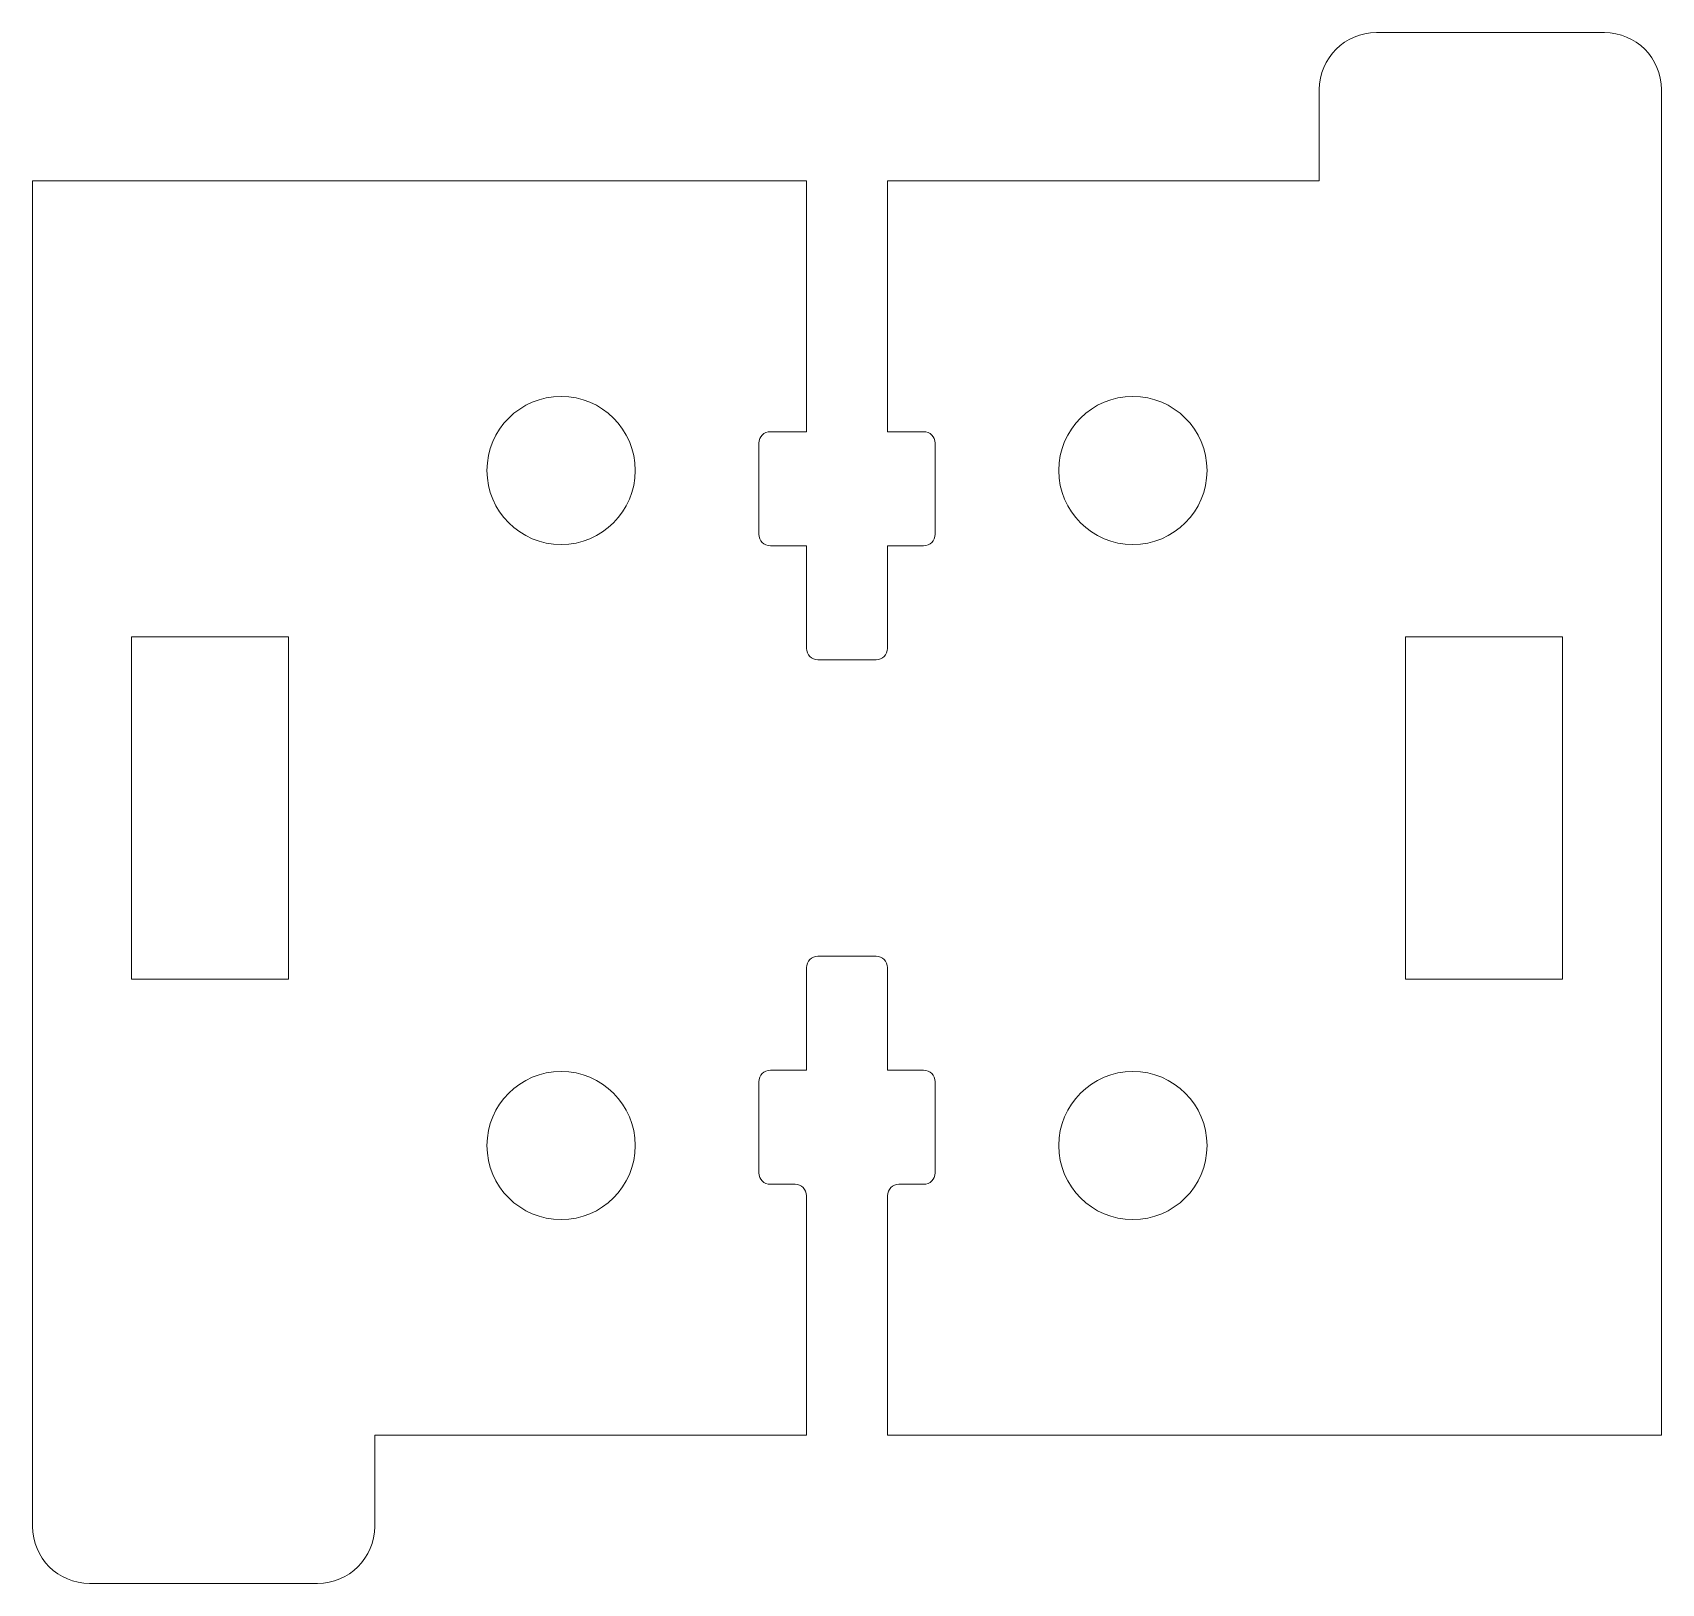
# Model space of a CAD drawing. Header units: millimetres. Extents: x 0 to 71.4, y -6.5 to 61.5.
import ezdxf

# ---------------------------------------------------------------- set-up
doc = ezdxf.new("R2010")
doc.units = ezdxf.units.MM

msp = doc.modelspace()

# ---------------------------------------------------------------- linework, layer by layer
at = {"color": 7, "linetype": 'Continuous', "lineweight": 15}
for p, q in [((68.92, 61.5), (58.92, 61.5)), ((56.42, 59), (56.42, 55)), ((71.42, 0), (71.42, 59)), ((0, 55), (0, -4)), ((33.935, 55), (0, 55)), ((33.935, 44), (33.935, 55)), ((37.485, 55), (37.485, 44)), ((56.42, 55), (37.485, 55)), ((32.35, 44), (33.935, 44)), ((37.485, 44), (39.07, 44)), ((31.85, 39.5), (31.85, 43.5)), ((39.57, 43.5), (39.57, 39.5)), ((33.935, 39), (32.35, 39)), ((33.935, 34.5), (33.935, 39)), ((37.485, 39), (37.485, 34.5)), ((39.07, 39), (37.485, 39)), ((4.34, 20), (4.34, 35)), ((4.34, 35), (11.22, 35)), ((11.22, 35), (11.22, 20)), ((60.2, 35), (67.08, 35)), ((60.2, 20), (60.2, 35)), ((67.08, 35), (67.08, 20)), ((36.985, 34), (34.435, 34)), ((34.435, 21), (36.985, 21)), ((11.22, 20), (4.34, 20)), ((33.935, 16), (33.935, 20.5)), ((37.485, 20.5), (37.485, 16)), ((67.08, 20), (60.2, 20)), ((32.35, 16), (33.935, 16)), ((37.485, 16), (39.07, 16)), ((31.85, 11.5), (31.85, 15.5)), ((39.57, 15.5), (39.57, 11.5)), ((33.435, 11), (32.35, 11)), ((39.07, 11), (37.985, 11)), ((33.935, 0), (33.935, 10.5)), ((37.485, 10.5), (37.485, 0)), ((15, -4), (15, 0)), ((15, 0), (33.935, 0)), ((37.485, 0), (71.42, 0)), ((2.5, -6.5), (12.5, -6.5))]:
    msp.add_line(p, q, dxfattribs=at)
for centre in [(23.175, 42.3), (48.245, 42.3), (23.175, 12.7), (48.245, 12.7)]:
    msp.add_circle(centre, 3.25, dxfattribs=at)
for centre, radius, start, end in [((58.92, 59), 2.5, 90, 180), ((68.92, 59), 2.5, 0, 90), ((32.35, 43.5), 0.5, 90, 180), ((39.07, 43.5), 0.5, 0, 90), ((32.35, 39.5), 0.5, 180, 270), ((39.07, 39.5), 0.5, 270, 0), ((34.435, 34.5), 0.5, 180, 270), ((36.985, 34.5), 0.5, 270, 0), ((34.435, 20.5), 0.5, 90, 180), ((36.985, 20.5), 0.5, 0, 90), ((32.35, 15.5), 0.5, 90, 180), ((39.07, 15.5), 0.5, 0, 90), ((32.35, 11.5), 0.5, 180, 270), ((39.07, 11.5), 0.5, 270, 0), ((33.435, 10.5), 0.5, 0, 90), ((37.985, 10.5), 0.5, 90, 180), ((2.5, -4), 2.5, 180, 270), ((12.5, -4), 2.5, 270, 0)]:
    msp.add_arc(centre, radius, start, end, dxfattribs=at)

doc.saveas('drawing.dxf')
